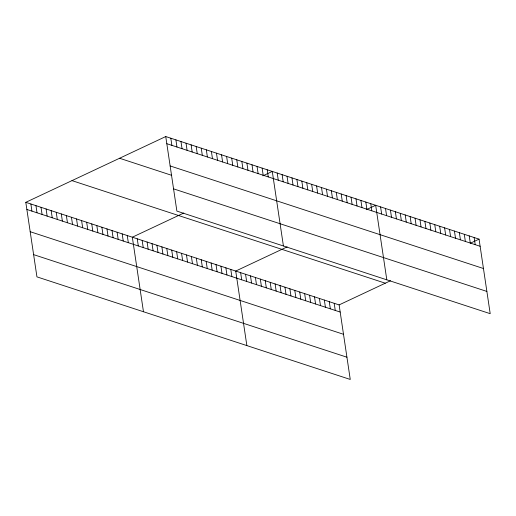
<?xml version="1.0" encoding="UTF-8"?>
<svg xmlns="http://www.w3.org/2000/svg" width="516" height="516" viewBox="0 0 516 516"><rect width="100%" height="100%" fill="white"/><g stroke="black" fill="none" stroke-linecap="round" stroke-linejoin="round"><path stroke-width="0.77" d="M25.8 202.324L339.115 304.904L350.254 379.447L36.939 276.866L25.8 202.324L165.746 136.553L479.061 239.134L490.2 313.676L176.885 211.096L165.746 136.553M183.793 213.011L132.328 237.205L143.467 311.748M262.889 175.84L272.274 171.428L283.413 245.971M287.186 246.867L235.722 271.055L246.861 345.597M366.283 209.69L375.667 205.278L386.807 279.82M339.115 304.904L390.58 280.717M470.398 243.204L479.061 239.134M166.816 143.7L480.125 246.28M170.138 165.939L483.453 268.52M119.564 158.257L171.738 175.343M173.563 188.856L486.878 291.43M71.982 180.619L385.297 283.2M26.871 209.47L340.179 312.051M30.192 231.71L343.508 334.291M33.617 254.627L346.933 357.207M474.133 237.521L475.204 244.668M469.212 235.909L470.282 243.055M464.29 234.296L465.355 241.443M459.363 232.684L460.433 239.83M454.441 231.071L455.512 238.218M449.52 229.459L450.584 236.605M444.592 227.846L445.663 234.993M439.671 226.234L440.741 233.38M434.749 224.621L435.814 231.768M429.822 223.015L430.892 230.162M424.9 221.403L425.971 228.549M419.979 219.79L421.043 226.937M415.051 218.178L416.122 225.324M410.13 216.565L411.2 223.712M405.208 214.953L406.273 222.099M400.281 213.34L401.351 220.487M395.359 211.728L396.43 218.874M390.438 210.115L391.502 217.262M385.51 208.503L386.581 215.649M380.589 206.89L381.659 214.037M370.74 203.672L371.81 210.812M365.818 202.059L366.889 209.206M360.897 200.447L361.961 207.593M355.969 198.834L357.04 205.981M351.048 197.222L352.118 204.368M346.126 195.609L347.191 202.756M341.199 193.997L342.269 201.143M336.277 192.384L337.348 199.531M331.356 190.772L332.42 197.918M326.428 189.159L327.499 196.306M321.507 187.547L322.577 194.693M334.187 303.292L335.258 310.439M316.585 185.934L317.65 193.081M311.658 184.328L312.728 191.468M329.266 301.679L330.337 308.826M306.736 182.716L307.807 189.862M324.345 300.067L325.409 307.214M301.815 181.103L302.879 188.25M319.417 298.461L320.488 305.601M296.887 179.491L297.958 186.637M314.496 296.848L315.566 303.995M291.966 177.878L293.036 185.025M309.574 295.236L310.638 302.382M304.646 293.623L305.717 300.77M287.044 176.266L288.109 183.412M299.725 292.011L300.796 299.157M282.117 174.653L283.187 181.8M294.804 290.398L295.868 297.545M277.195 173.041L278.266 180.187M289.876 288.786L290.947 295.932M284.955 287.173L286.025 294.32M267.198 169.77L268.268 176.917M280.033 285.561L281.097 292.707M262.128 168.106L263.192 175.253M275.105 283.948L276.176 291.095M257.052 166.449L258.123 173.595M270.184 282.336L271.255 289.482M251.982 164.785L253.053 171.931M265.263 280.723L266.327 287.87M246.906 163.127L247.977 170.274M260.335 279.117L261.406 286.257M241.836 161.463L242.907 168.609M255.414 277.505L256.484 284.651M236.767 159.805L237.831 166.952M250.492 275.892L251.556 283.039M231.69 158.141L232.761 165.288M245.564 274.28L246.635 281.426M226.621 156.483L227.685 163.63M240.643 272.667L241.714 279.814M221.545 154.819L222.615 161.966M216.475 153.162L217.539 160.308M230.794 269.442L231.865 276.589M211.399 151.498L212.469 158.644M225.873 267.83L226.943 274.976M206.329 149.84L207.393 156.987M220.951 266.217L222.015 273.364M201.253 148.176L202.324 155.322M216.023 264.605L217.094 271.751M196.183 146.518L197.247 153.665M211.102 262.992L212.173 270.139M191.107 144.854L192.178 152.001M206.181 261.38L207.245 268.526M186.037 143.196L187.102 150.343M201.253 259.774L202.324 266.914M180.961 141.532L182.032 148.679M196.332 258.161L197.402 265.308M175.892 139.875L176.962 147.021M191.41 256.549L192.474 263.695M170.815 138.211L171.886 145.357M186.482 254.936L187.553 262.083M181.561 253.324L182.632 260.47M176.64 251.711L177.704 258.858M171.712 250.099L172.783 257.245M166.791 248.486L167.861 255.633M161.869 246.874L162.933 254.02M156.941 245.261L158.012 252.408M152.02 243.649L153.091 250.795M147.099 242.036L148.163 249.183M142.171 240.43L143.242 247.57M137.25 238.818L138.32 245.964M127.252 235.541L128.323 242.688M122.182 233.883L123.247 241.03M117.106 232.219L118.177 239.366M112.036 230.562L113.101 237.708M106.96 228.898L108.031 236.044M101.891 227.24L102.961 234.387M96.821 225.576L97.885 232.722M91.745 223.918L92.816 231.065M86.675 222.254L87.739 229.401M81.599 220.596L82.67 227.743M76.529 218.932L77.594 226.079M71.453 217.275L72.524 224.421M66.383 215.611L67.448 222.757M61.307 213.953L62.378 221.1M56.238 212.289L57.302 219.435M51.161 210.631L52.232 217.778M46.092 208.967L47.156 216.114M41.016 207.309L42.086 214.456M35.946 205.645L37.017 212.792M30.87 203.988L31.94 211.134"/></g></svg>
